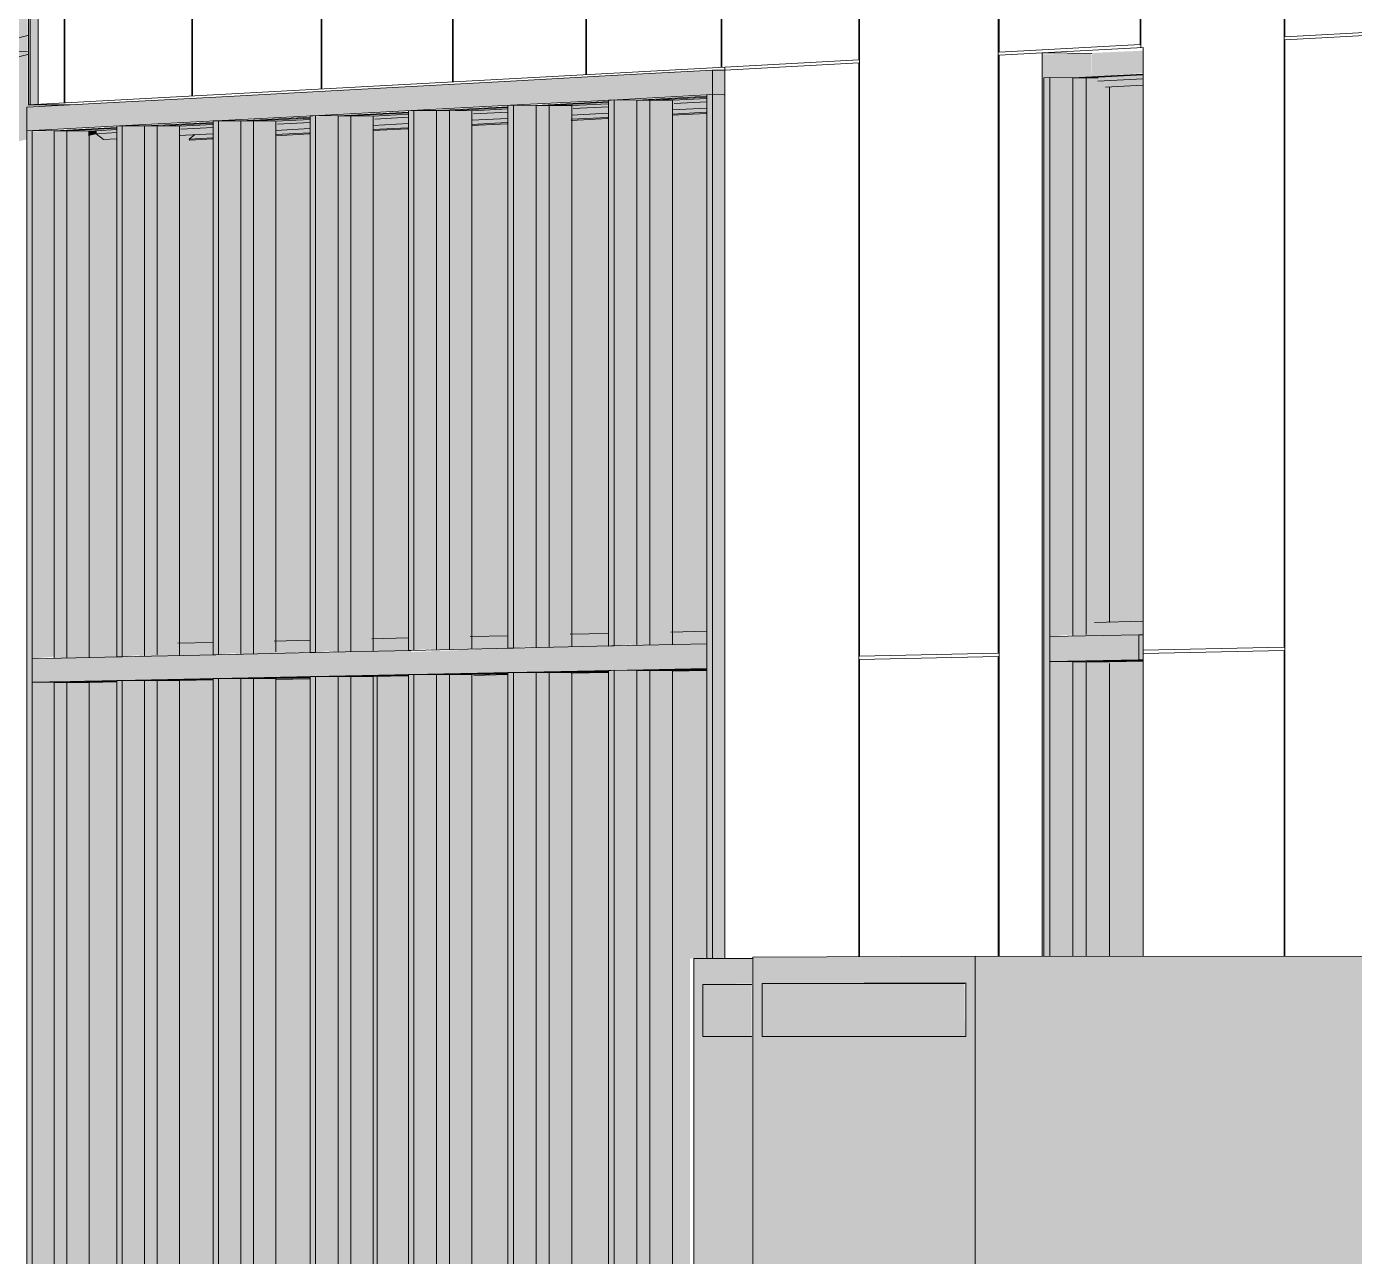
# Model space of a CAD drawing. Header units: inches. Extents: x 31155.6 to 31160.43, y 58.98 to 66.18.
# Drawn here: x 31156.86385 to 31156.88915, y 65.99581 to 66.01924 of the extents above; entities that cross this region are included whole.
import ezdxf

# ---------------------------------------------------------------- set-up
doc = ezdxf.new("R2010")
doc.units = ezdxf.units.IN
doc.header["$MEASUREMENT"] = 0
for name, color, linetype, lineweight in [('A-GLAZ-CURT', 52, 'Continuous', 9), ('A-GLAZ-CWMG', 51, 'Continuous', 9), ('A-ROOF', 132, 'Continuous', 13), ('A-ROOF-OTLN', 132, 'Continuous', 9), ('A-WALL-PATT', 111, 'Continuous', 13), ('E-ELEC-EQPM', 71, 'Continuous', 9), ('I-WALL', 2, 'Continuous', 13), ('L-SITE-WALL', 31, 'Continuous', 13), ('S-BEAM', 12, 'Continuous', 9)]:
    doc.layers.add(name, color=color, linetype=linetype, lineweight=lineweight)

# ---------------------------------------------------------------- blocks, each defined once
blk = doc.blocks.new('FP_24-Looking North West')
at = {"layer": 'A-WALL-PATT', "lineweight": 9}
for p, q in [((-3323.366373, 66.007415), (-3323.366373, 66.030626)), ((-3323.366358, 66.019052), (-3323.366358, 66.030627)), ((-3323.371819, 66.0073), (-3323.371819, 66.030151)), ((-3323.371805, 66.018756), (-3323.371805, 66.030152)), ((-3323.369117, 66.018902), (-3323.369117, 66.030386)), ((-3323.369103, 66.018843), (-3323.369103, 66.030388)), ((-3323.374479, 66.018611), (-3323.374479, 66.029918)), ((-3323.374466, 66.007244), (-3323.374466, 66.02992)), ((-3323.377099, 66.018468), (-3323.377099, 66.02969)), ((-3323.377085, 66.018469), (-3323.377085, 66.029691)), ((-3323.379679, 66.018328), (-3323.379679, 66.029465)), ((-3323.379665, 66.018329), (-3323.379665, 66.029466)), ((-3323.38222, 66.01819), (-3323.38222, 66.029243)), ((-3323.382207, 66.018191), (-3323.382207, 66.029244)), ((-3323.384723, 66.018055), (-3323.384723, 66.029024)), ((-3323.38471, 66.018055), (-3323.38471, 66.029026)), ((-3323.387189, 66.017921), (-3323.387189, 66.028809)), ((-3323.387176, 66.017921), (-3323.387176, 66.02881)), ((-3323.389619, 66.017789), (-3323.389619, 66.028597)), ((-3323.389606, 66.017789), (-3323.389606, 66.028598)), ((-3323.363584, 66.019202), (-3323.366358, 66.019052)), ((-3323.366358, 66.018991), (-3323.363584, 66.019141)), ((-3323.369117, 66.018902), (-3323.371805, 66.018756)), ((-3323.369117, 66.018842), (-3323.369117, 66.018842)), ((-3323.366358, 66.001525), (-3323.366358, 66.018991)), ((-3323.374479, 66.018611), (-3323.377032, 66.018472)), ((-3323.377032, 66.018414), (-3323.374479, 66.018552)), ((-3323.374479, 66.00152), (-3323.374479, 66.018552)), ((-3323.371805, 66.018697), (-3323.370984, 66.018741)), ((-3323.371805, 66.001529), (-3323.371805, 66.018697)), ((-3323.366373, 66.007415), (-3323.369061, 66.007359)), ((-3323.371819, 66.0073), (-3323.374466, 66.007244)), ((-3323.371819, 66.007241), (-3323.374466, 66.007185)), ((-3323.374466, 66.00152), (-3323.374466, 66.007185)), ((-3323.371819, 66.001529), (-3323.371819, 66.007241)), ((-3323.366373, 66.007355), (-3323.369061, 66.007299)), ((-3323.366373, 66.001525), (-3323.366373, 66.007355))]:
    blk.add_line(p, q, dxfattribs=at)

msp = doc.modelspace()

# ---------------------------------------------------------------- hatches: boundary and pattern name
at = {"layer": 'A-GLAZ-CURT', "transparency": 33554458}
for points in [[(31156.883785, 66.007628), (31156.88512, 66.007655), (31156.88512, 66.018337), (31156.883785, 66.018267), (31156.883785, 66.007655)], [(31156.873557, 66.007409), (31156.874934, 66.00744), (31156.874934, 66.017816), (31156.873557, 66.017743), (31156.873557, 66.00744)], [(31156.875369, 66.007449), (31156.875617, 66.007485), (31156.875617, 66.017837), (31156.875369, 66.017836), (31156.875369, 66.007466)], [(31156.875476, 66.007451), (31156.876811, 66.00748), (31156.876811, 66.017915), (31156.875476, 66.017844), (31156.875476, 66.007481)], [(31156.867928, 66.007285), (31156.869251, 66.007326), (31156.869251, 66.017516), (31156.867928, 66.017447), (31156.867928, 66.007315)], [(31156.86968, 66.007324), (31156.869924, 66.007359), (31156.869924, 66.017537), (31156.86968, 66.017536), (31156.86968, 66.007326)], [(31156.869783, 66.007326), (31156.871124, 66.007356), (31156.871124, 66.017615), (31156.869783, 66.017544), (31156.869783, 66.007326)], [(31156.871555, 66.007365), (31156.8718, 66.007401), (31156.8718, 66.017636), (31156.871555, 66.017635), (31156.871555, 66.007396)], [(31156.871659, 66.007367), (31156.873018, 66.007398), (31156.873018, 66.017715), (31156.871659, 66.017643), (31156.871659, 66.007398)], [(31156.873451, 66.007407), (31156.873698, 66.007443), (31156.873698, 66.017736), (31156.873451, 66.017735), (31156.873451, 66.007438)], [(31156.864376, 66.007207), (31156.865568, 66.007234), (31156.865568, 66.017322), (31156.864376, 66.017257), (31156.864376, 66.007234)], [(31156.865993, 66.007242), (31156.866235, 66.007277), (31156.866235, 66.017343), (31156.865993, 66.017342), (31156.865993, 66.007272)], [(31156.866094, 66.007245), (31156.867399, 66.007274), (31156.867399, 66.017419), (31156.866094, 66.01735), (31156.866094, 66.007275)], [(31156.867826, 66.007283), (31156.868069, 66.007318), (31156.868069, 66.017439), (31156.867826, 66.017439), (31156.867826, 66.007313)], [(31156.865568, 65.985555), (31156.865568, 66.006771), (31156.864376, 66.006746), (31156.864376, 65.985608)], [(31156.865993, 65.985537), (31156.866235, 65.985539), (31156.866235, 66.006779), (31156.865993, 66.006779), (31156.865993, 65.985539)], [(31156.867399, 65.985475), (31156.867399, 66.006809), (31156.866094, 66.006782), (31156.866106, 65.985532)], [(31156.867826, 65.985456), (31156.868069, 65.985458), (31156.868069, 66.006817), (31156.867826, 66.006816), (31156.867826, 65.985458)], [(31156.869251, 65.985394), (31156.869251, 66.006847), (31156.867928, 66.00682), (31156.867941, 65.985451)], [(31156.86968, 65.985375), (31156.869783, 65.985377), (31156.869783, 66.006855), (31156.86968, 66.006855), (31156.86968, 65.985377)], [(31156.869783, 65.985375), (31156.869924, 65.985377), (31156.869924, 66.006855), (31156.869783, 66.006855), (31156.869783, 65.985377)]]:
    msp.add_hatch(color=256, dxfattribs=at).paths.add_polyline_path(points, flags=0)
at = {"layer": 'A-GLAZ-CURT', "transparency": 33554593}
for points in [[(31156.88512, 66.001527), (31156.88512, 66.007168), (31156.883785, 66.00714), (31156.883785, 66.001528)], [(31156.871124, 65.985311), (31156.871124, 66.006885), (31156.869783, 66.006858), (31156.869796, 65.98537), (31156.870383, 65.985344)], [(31156.871555, 65.985292), (31156.8718, 65.985294), (31156.8718, 66.006893), (31156.871555, 66.006893), (31156.871555, 65.985294)], [(31156.873018, 65.985228), (31156.873018, 66.006924), (31156.871659, 66.006896), (31156.871673, 65.985287)], [(31156.873451, 65.985209), (31156.873698, 65.985211), (31156.873698, 66.006933), (31156.873451, 66.006932), (31156.873451, 65.985211)], [(31156.874934, 65.985144), (31156.874934, 66.006964), (31156.873557, 66.006935), (31156.87357, 65.985204), (31156.874782, 65.98515)], [(31156.875369, 65.985125), (31156.875617, 65.985127), (31156.875617, 66.006972), (31156.875369, 66.006972), (31156.875369, 65.985127)], [(31156.876492, 65.985075), (31156.876492, 66.001481), (31156.876811, 66.001499), (31156.876811, 66.007003), (31156.875476, 66.006975), (31156.875489, 65.985119), (31156.875545, 65.985117)]]:
    msp.add_hatch(color=256, dxfattribs=at).paths.add_polyline_path(points, flags=0)
at = {"layer": 'A-GLAZ-CWMG'}
for points in [[(31156.873072, 66.017744), (31156.874989, 66.017845), (31156.874989, 66.01831), (31156.873072, 66.018206)], [(31156.874989, 66.017845), (31156.87692, 66.017947), (31156.87692, 66.018415), (31156.874989, 66.01831)], [(31156.877151, 66.017945), (31156.877151, 66.018413), (31156.87692, 66.018415), (31156.87692, 66.017947), (31156.876983, 66.017947)], [(31156.883231, 66.007377), (31156.883343, 66.00738), (31156.883343, 66.018271), (31156.883231, 66.018265), (31156.883231, 66.015938)], [(31156.883343, 66.007618), (31156.883785, 66.00766), (31156.883785, 66.018267), (31156.883343, 66.018271), (31156.883343, 66.007652)], [(31156.883785, 66.007628), (31156.884259, 66.007658), (31156.884269, 66.007882), (31156.884306, 66.007891), (31156.88448, 66.007895), (31156.88448, 66.018092), (31156.884404, 66.018088), (31156.884259, 66.018204), (31156.884259, 66.018263), (31156.883785, 66.018267), (31156.883785, 66.007654)], [(31156.867452, 66.017447), (31156.869304, 66.017545), (31156.869304, 66.018002), (31156.867452, 66.017902)], [(31156.869304, 66.017545), (31156.871178, 66.017644), (31156.871178, 66.018104), (31156.869304, 66.018002)], [(31156.871178, 66.017644), (31156.873072, 66.017744), (31156.873072, 66.018206), (31156.871178, 66.018104)], [(31156.863855, 66.017257), (31156.86562, 66.017351), (31156.86562, 66.017803), (31156.863855, 66.017707)], [(31156.86562, 66.017351), (31156.867452, 66.017447), (31156.867452, 66.017902), (31156.86562, 66.017803)], [(31156.874935, 66.007439), (31156.875042, 66.007441), (31156.875042, 66.017848), (31156.874935, 66.017842), (31156.874935, 66.015939)], [(31156.875042, 66.007441), (31156.875476, 66.007481), (31156.875476, 66.017841), (31156.875042, 66.017836), (31156.875042, 66.007481)], [(31156.875476, 66.007451), (31156.876157, 66.007483), (31156.876157, 66.017839), (31156.875643, 66.01784), (31156.875476, 66.017836), (31156.875476, 66.007466)], [(31156.876812, 66.007247), (31156.87692, 66.007249), (31156.87692, 66.017947), (31156.876812, 66.017941), (31156.876812, 66.007326)], [(31156.877151, 66.007248), (31156.877151, 66.017945), (31156.87692, 66.017947), (31156.87692, 66.007249)], [(31156.869253, 66.007314), (31156.869356, 66.007326), (31156.869356, 66.017548), (31156.869253, 66.017542), (31156.869253, 66.007326)], [(31156.869356, 66.007316), (31156.869783, 66.007357), (31156.869783, 66.017541), (31156.869356, 66.017536), (31156.869356, 66.007326)], [(31156.869783, 66.007326), (31156.870381, 66.007358), (31156.870381, 66.007554), (31156.870455, 66.007554), (31156.870455, 66.01748), (31156.870381, 66.017476), (31156.870381, 66.017537), (31156.869783, 66.017536), (31156.869783, 66.007326)], [(31156.871126, 66.007355), (31156.87123, 66.007358), (31156.87123, 66.017647), (31156.871126, 66.017641), (31156.871126, 66.015939)], [(31156.87123, 66.007358), (31156.871659, 66.007398), (31156.871659, 66.01764), (31156.87123, 66.017635), (31156.87123, 66.007398)], [(31156.871659, 66.007367), (31156.872334, 66.007399), (31156.872334, 66.017638), (31156.872282, 66.017635), (31156.871659, 66.017635), (31156.871659, 66.007396)], [(31156.87302, 66.007397), (31156.873125, 66.007399), (31156.873125, 66.017747), (31156.87302, 66.017741), (31156.87302, 66.015939)], [(31156.873125, 66.007399), (31156.873557, 66.00744), (31156.873557, 66.01774), (31156.873125, 66.017735), (31156.873125, 66.00744)], [(31156.873557, 66.007409), (31156.874235, 66.007451), (31156.874235, 66.017738), (31156.874125, 66.017735), (31156.873557, 66.017735), (31156.873557, 66.007438)], [(31156.863855, 66.00697), (31156.863954, 66.006973), (31156.863954, 66.017263), (31156.863855, 66.017257), (31156.863855, 66.007326)], [(31156.863954, 66.007197), (31156.864376, 66.007237), (31156.864376, 66.017253), (31156.863954, 66.017249), (31156.863954, 66.007232)], [(31156.864376, 66.007207), (31156.865038, 66.007235), (31156.865038, 66.017254), (31156.864939, 66.017249), (31156.864376, 66.017249), (31156.864376, 66.007232)], [(31156.865569, 66.007233), (31156.86567, 66.007235), (31156.86567, 66.017353), (31156.865569, 66.017348), (31156.865569, 66.007326)], [(31156.86567, 66.007235), (31156.866094, 66.007275), (31156.866094, 66.017347), (31156.86567, 66.017342), (31156.86567, 66.007272)], [(31156.866094, 66.007245), (31156.866759, 66.007276), (31156.866759, 66.007467), (31156.866759, 66.00747), (31156.866759, 66.017345), (31156.866709, 66.017342), (31156.866094, 66.017342), (31156.866094, 66.007272)], [(31156.867401, 66.007273), (31156.867503, 66.007276), (31156.867503, 66.01745), (31156.867401, 66.017445), (31156.867401, 66.007326)], [(31156.867503, 66.007276), (31156.867928, 66.007315), (31156.867928, 66.017444), (31156.867503, 66.017439), (31156.867503, 66.007313)], [(31156.867928, 66.007285), (31156.868597, 66.007326), (31156.868597, 66.017441), (31156.868183, 66.017442), (31156.867928, 66.017439), (31156.867928, 66.007313)], [(31156.883343, 66.007142), (31156.885041, 66.007177), (31156.885041, 66.007655), (31156.883343, 66.007618), (31156.883343, 66.007325)], [(31156.885122, 66.007176), (31156.885122, 66.007655), (31156.885041, 66.007655), (31156.885041, 66.007177)], [(31156.871178, 66.006897), (31156.873072, 66.006936), (31156.873072, 66.007398), (31156.871178, 66.007326)], [(31156.873072, 66.006936), (31156.874989, 66.006975), (31156.874989, 66.00744), (31156.873072, 66.007398), (31156.873072, 66.007326)], [(31156.874989, 66.006975), (31156.876812, 66.007013), (31156.876812, 66.00748), (31156.874989, 66.00744), (31156.874989, 66.007326)], [(31156.877151, 66.007012), (31156.877151, 66.007479), (31156.876812, 66.007466), (31156.876812, 66.007013)], [(31156.883343, 66.001528), (31156.883343, 66.00738), (31156.883231, 66.007377), (31156.883231, 66.001528)], [(31156.863954, 66.006748), (31156.86562, 66.006782), (31156.86562, 66.007234), (31156.863954, 66.007197)], [(31156.86562, 66.006782), (31156.867452, 66.00682), (31156.867452, 66.007274), (31156.86562, 66.007234)], [(31156.867452, 66.00682), (31156.869304, 66.006858), (31156.869304, 66.007315), (31156.867452, 66.007274)], [(31156.869304, 66.006858), (31156.871178, 66.006897), (31156.871178, 66.007356), (31156.869304, 66.007315)], [(31156.876812, 66.001483), (31156.87692, 66.001499), (31156.87692, 66.007249), (31156.876812, 66.007247), (31156.876812, 66.001499)], [(31156.87692, 66.001483), (31156.877151, 66.001499), (31156.877151, 66.007248), (31156.87692, 66.007249), (31156.87692, 66.001499)], [(31156.883785, 66.001528), (31156.883785, 66.00714), (31156.883343, 66.007138), (31156.883343, 66.001528)], [(31156.88448, 66.001528), (31156.88448, 66.007138), (31156.883785, 66.007138), (31156.883785, 66.001528), (31156.884259, 66.001528)], [(31156.863954, 65.985605), (31156.863954, 66.006973), (31156.863855, 66.00697), (31156.863855, 65.985609)], [(31156.87123, 65.985285), (31156.87123, 66.006898), (31156.871126, 66.006896), (31156.871126, 65.985289)], [(31156.87123, 65.985287), (31156.871659, 65.985295), (31156.871659, 66.006895), (31156.87123, 66.006893), (31156.87123, 65.985295)], [(31156.871659, 65.98529), (31156.872334, 65.985294), (31156.872334, 66.006894), (31156.871659, 66.006893), (31156.871659, 65.985295)], [(31156.873125, 65.985201), (31156.873125, 66.006937), (31156.87302, 66.006935), (31156.87302, 65.985206)], [(31156.873125, 65.985204), (31156.873557, 65.985211), (31156.873557, 66.006934), (31156.873125, 66.006932), (31156.873125, 65.985211)], [(31156.873557, 65.985207), (31156.874235, 65.985211), (31156.874235, 66.006933), (31156.873557, 66.006932), (31156.873557, 65.985211)], [(31156.875042, 65.985117), (31156.875042, 66.006976), (31156.874935, 66.006974), (31156.874935, 65.985122)], [(31156.875042, 65.98512), (31156.875476, 65.985127), (31156.875476, 66.006974), (31156.875042, 66.006972), (31156.875042, 65.985127)], [(31156.875476, 65.985123), (31156.876157, 65.985127), (31156.876157, 66.006973), (31156.875476, 66.006972), (31156.875476, 65.985127)], [(31156.863954, 65.98561), (31156.864376, 65.985617), (31156.864376, 66.006746), (31156.863954, 66.006744), (31156.863954, 65.985617)], [(31156.865038, 65.985612), (31156.865038, 66.006744), (31156.864376, 66.006744), (31156.864376, 65.985613), (31156.864939, 65.985617)], [(31156.86567, 65.98553), (31156.86567, 66.006783), (31156.865569, 66.006781), (31156.865569, 65.985534)], [(31156.86567, 65.985532), (31156.866094, 65.985539), (31156.866094, 66.006781), (31156.86567, 66.006779), (31156.86567, 65.985539)], [(31156.866094, 65.985535), (31156.866759, 65.985539), (31156.866759, 66.00678), (31156.866094, 66.006779), (31156.866094, 65.985539)], [(31156.867503, 65.985449), (31156.867503, 66.006821), (31156.867401, 66.006819), (31156.867401, 65.985453)], [(31156.867503, 65.985451), (31156.867928, 65.985458), (31156.867928, 66.006818), (31156.867503, 66.006816), (31156.867503, 65.985458)], [(31156.867928, 65.985454), (31156.868597, 65.985458), (31156.868597, 66.006817), (31156.867928, 66.006816), (31156.867928, 65.985458)], [(31156.869356, 65.985367), (31156.869356, 66.006859), (31156.869253, 66.006857), (31156.869253, 65.985372)], [(31156.869356, 65.98537), (31156.869783, 65.985377), (31156.869783, 66.006857), (31156.869356, 66.006855), (31156.869356, 65.985377)], [(31156.869783, 65.985373), (31156.870455, 65.985377), (31156.870455, 66.006856), (31156.869783, 66.006855), (31156.869783, 65.985377)]]:
    msp.add_hatch(color=256, dxfattribs=at).paths.add_polyline_path(points, flags=0)
at = {"layer": 'A-ROOF'}
for points in [[(31156.862656, 66.018776), (31156.863872, 66.019076), (31156.863872, 66.019716), (31156.862656, 66.019414)], [(31156.863867, 66.018766), (31156.863872, 66.019076), (31156.862656, 66.018776), (31156.863768, 66.018767)]]:
    msp.add_hatch(color=256, dxfattribs=at).paths.add_polyline_path(points, flags=0)
at = {"layer": 'A-ROOF-OTLN'}
msp.add_hatch(color=256, dxfattribs=at).paths.add_polyline_path([(31156.862833, 66.017989), (31156.862844, 66.01846), (31156.863867, 66.018712), (31156.863867, 66.018766), (31156.862656, 66.018776), (31156.862633, 66.018387), (31156.86257, 66.0181), (31156.862485, 66.017991), (31156.862829, 66.017989)], flags=0)
at = {"layer": 'E-ELEC-EQPM'}
for points in [[(31156.876733, 65.983699), (31156.876733, 65.984687), (31156.877668, 65.984645), (31156.877668, 66), (31156.876733, 66), (31156.876733, 66.000988), (31156.877668, 66.001007), (31156.877668, 66.001486), (31156.876563, 66.001481), (31156.876563, 65.983707)], [(31156.881925, 65.983179), (31156.901252, 65.983328), (31156.901252, 66.001516), (31156.881925, 66.001529), (31156.881925, 65.990102)], [(31156.876733, 66), (31156.877663, 66), (31156.877663, 66.000988), (31156.876733, 66.000984)], [(31156.878211, 66), (31156.881729, 66), (31156.881719, 66.001006), (31156.877863, 66.000999), (31156.877863, 66)]]:
    msp.add_hatch(color=256, dxfattribs=at).paths.add_polyline_path(points, flags=0)
h = msp.add_hatch(color=256, dxfattribs=at)
h.paths.add_polyline_path([(31156.881925, 65.983179), (31156.881925, 66.001529), (31156.877689, 66.00151), (31156.877689, 65.983386), (31156.877863, 65.983377), (31156.877863, 65.984385), (31156.881747, 65.984207), (31156.881747, 65.983188)], flags=0)
h.paths.add_polyline_path([(31156.879273, 66), (31156.877863, 66), (31156.877863, 66.001007), (31156.881747, 66.001019), (31156.881747, 66)], flags=0)
at = {"layer": 'I-WALL'}
h = msp.add_hatch(color=256, dxfattribs=at)
h.paths.add_polyline_path([(31156.876464, 65.985109), (31156.876464, 66.001481), (31156.876782, 66.0015), (31156.876782, 66.006972), (31156.876134, 66.006958), (31156.876134, 65.985124), (31156.876252, 65.985119)], flags=0)
h.paths.add_polyline_path([(31156.874913, 65.985178), (31156.874887, 66.006932), (31156.874219, 66.006897), (31156.874219, 65.985208), (31156.874762, 65.985184)], flags=0)
h.paths.add_polyline_path([(31156.873005, 65.985262), (31156.872991, 66.006893), (31156.872327, 66.006881), (31156.872327, 65.985292), (31156.872442, 65.985287)], flags=0)
h.paths.add_polyline_path([(31156.871119, 65.985345), (31156.871119, 66.006869), (31156.870526, 66.006855), (31156.870526, 65.985371), (31156.870569, 65.98537)], flags=0)
msp.add_hatch(color=256, dxfattribs=at).paths.add_polyline_path([(31156.870526, 65.985371), (31156.870526, 66.006857), (31156.870455, 66.006855), (31156.870455, 65.985375)], flags=0)
at = {"layer": 'L-SITE-WALL'}
for points in [[(31156.863885, 66.017752), (31156.864072, 66.017762), (31156.864072, 66.039402), (31156.863885, 66.03938), (31156.863885, 66.017803)], [(31156.883785, 66.001528), (31156.883785, 66.00714), (31156.883342, 66.007142), (31156.883342, 66.007618), (31156.883785, 66.00766), (31156.883785, 66.018267), (31156.884147, 66.018286), (31156.884139, 66.018733), (31156.8832, 66.018714), (31156.8832, 66.001528)], [(31156.883785, 66.007628), (31156.884147, 66.007658), (31156.884171, 66.007883), (31156.884194, 66.007889), (31156.885115, 66.00791), (31156.885115, 66.018125), (31156.884292, 66.018082), (31156.884147, 66.018198), (31156.884147, 66.018286), (31156.883785, 66.018267), (31156.883785, 66.007654)], [(31156.885115, 66.001527), (31156.885115, 66.007151), (31156.883785, 66.007138), (31156.883785, 66.001528), (31156.884147, 66.001528)]]:
    msp.add_hatch(color=256, dxfattribs=at).paths.add_polyline_path(points, flags=0)
at = {"layer": 'S-BEAM'}
h = msp.add_hatch(color=256, dxfattribs=at)
h.paths.add_polyline_path([(31156.866759, 66.007452), (31156.867396, 66.007487), (31156.867396, 66.007507), (31156.866759, 66.007473), (31156.866759, 66.007452)], flags=0)
h.paths.add_polyline_path([(31156.868596, 66.007493), (31156.869248, 66.007529), (31156.869248, 66.007549), (31156.868596, 66.007514), (31156.868596, 66.007493)], flags=0)
h.paths.add_polyline_path([(31156.870455, 66.007535), (31156.871121, 66.007571), (31156.871121, 66.007592), (31156.870455, 66.007556), (31156.870455, 66.007536)], flags=0)
h.paths.add_polyline_path([(31156.872334, 66.007578), (31156.873015, 66.007614), (31156.873015, 66.007635), (31156.872334, 66.007599), (31156.872334, 66.007578)], flags=0)
h.paths.add_polyline_path([(31156.874235, 66.00762), (31156.874931, 66.007658), (31156.87493, 66.007678), (31156.874234, 66.007642), (31156.874235, 66.007621)], flags=0)
h.paths.add_polyline_path([(31156.876157, 66.007664), (31156.876808, 66.0077), (31156.876808, 66.007721), (31156.876157, 66.007686), (31156.876157, 66.007665)], flags=0)
h.paths.add_polyline_path([(31156.884147, 66.007844), (31156.885119, 66.007889), (31156.885118, 66.00791), (31156.884153, 66.007867), (31156.884147, 66.007846)], flags=0)
h.paths.add_polyline_path([(31156.907236, 66.008366), (31156.908603, 66.008421), (31156.908603, 66.008443), (31156.907243, 66.00839), (31156.907238, 66.00837)], flags=0)
h.paths.add_polyline_path([(31156.909707, 66.008422), (31156.910945, 66.008474), (31156.910945, 66.008496), (31156.909714, 66.008446), (31156.909709, 66.008426)], flags=0)
h.paths.add_polyline_path([(31156.944497, 66.009208), (31156.945789, 66.009263), (31156.945788, 66.009288), (31156.944504, 66.009234), (31156.944499, 66.009216)], flags=0)
h.paths.add_polyline_path([(31156.998011, 66.010417), (31157.000121, 66.010494), (31157.000121, 66.010522), (31156.998019, 66.010446), (31156.998014, 66.01043)], flags=0)
h.paths.add_polyline_path([(31157.001484, 66.010495), (31157.003764, 66.010576), (31157.003764, 66.010605), (31157.001492, 66.010525), (31157.001488, 66.010509)], flags=0)
h.paths.add_polyline_path([(31157.005138, 66.010578), (31157.007465, 66.01066), (31157.007465, 66.010689), (31157.005146, 66.010608), (31157.005142, 66.010592)], flags=0)
h.paths.add_polyline_path([(31157.008814, 66.010661), (31157.011225, 66.010745), (31157.011225, 66.010774), (31157.008814, 66.010691), (31157.008814, 66.010675)], flags=0)
h.paths.add_polyline_path([(31157.01262, 66.010747), (31157.015046, 66.010832), (31157.015046, 66.010861), (31157.012628, 66.010777), (31157.012624, 66.010761)], flags=0)
h.paths.add_polyline_path([(31157.016678, 66.010838), (31157.018929, 66.01092), (31157.018929, 66.010949), (31157.016686, 66.010869), (31157.016682, 66.010854)], flags=0)
h.paths.add_polyline_path([(31157.020345, 66.010921), (31157.022875, 66.011009), (31157.022875, 66.011039), (31157.020353, 66.010952), (31157.020349, 66.010937)], flags=0)
h.paths.add_polyline_path([(31157.024179, 66.011008), (31157.026775, 66.011098), (31157.026775, 66.011128), (31157.024179, 66.011039), (31157.024179, 66.011024)], flags=0)
h.paths.add_polyline_path([(31157.143973, 66.013714), (31157.147768, 66.013828), (31157.147768, 66.013876), (31157.14399, 66.013761), (31157.14398, 66.013742)], flags=0)
h.paths.add_polyline_path([(31157.299476, 66.017227), (31157.306087, 66.017377), (31157.306087, 66.017473), (31157.299518, 66.017312), (31157.299486, 66.017271)], flags=0)
h.paths.add_polyline_path([(31157.351132, 66.018394), (31157.359732, 66.018588), (31157.359732, 66.018691), (31157.351175, 66.018484), (31157.351143, 66.018443)], flags=0)
h.paths.add_polyline_path([(31157.362065, 66.018641), (31157.371299, 66.01885), (31157.371299, 66.018954), (31157.362109, 66.018732), (31157.362076, 66.018691)], flags=0)
h.paths.add_polyline_path([(31157.373662, 66.018903), (31157.383195, 66.019119), (31157.383195, 66.019224), (31157.373706, 66.018996), (31157.373673, 66.018954)], flags=0)
h.paths.add_polyline_path([(31157.385589, 66.019173), (31157.395436, 66.019395), (31157.395436, 66.019502), (31157.385634, 66.019267), (31157.385601, 66.019225)], flags=0)
h.paths.add_polyline_path([(31157.398335, 66.019461), (31157.408036, 66.01968), (31157.408036, 66.019788), (31157.39838, 66.019556), (31157.398346, 66.019514)], flags=0)
h.paths.add_polyline_path([(31157.410494, 66.019735), (31157.421011, 66.019973), (31157.421011, 66.020083), (31157.410539, 66.019832), (31157.410505, 66.01979)], flags=0)
h.paths.add_polyline_path([(31157.423502, 66.020029), (31157.434379, 66.020275), (31157.434379, 66.020387), (31157.423548, 66.020127), (31157.423514, 66.020085)], flags=0)
h.paths.add_polyline_path([(31157.436904, 66.020332), (31157.447435, 66.02057), (31157.447481, 66.02067), (31157.447527, 66.020686), (31157.43695, 66.020431), (31157.436916, 66.020389)], flags=0)
h = msp.add_hatch(color=256, dxfattribs=at)
h.paths.add_polyline_path([(31156.866759, 66.007259), (31156.867396, 66.007275), (31156.867396, 66.007466), (31156.866759, 66.007452), (31156.866759, 66.007272)], flags=0)
h.paths.add_polyline_path([(31156.868596, 66.0073), (31156.869248, 66.007326), (31156.869248, 66.007508), (31156.868596, 66.007493), (31156.868596, 66.007313)], flags=0)
h.paths.add_polyline_path([(31156.870455, 66.007341), (31156.871121, 66.007357), (31156.871121, 66.00755), (31156.870455, 66.007535), (31156.870455, 66.007354)], flags=0)
h.paths.add_polyline_path([(31156.872334, 66.007382), (31156.873015, 66.007398), (31156.873015, 66.007593), (31156.872334, 66.007578), (31156.872334, 66.007396)], flags=0)
h.paths.add_polyline_path([(31156.874235, 66.007424), (31156.874931, 66.00744), (31156.874931, 66.007636), (31156.874235, 66.00762), (31156.874235, 66.007438)], flags=0)
h.paths.add_polyline_path([(31156.876157, 66.007466), (31156.876808, 66.007481), (31156.876808, 66.007679), (31156.876157, 66.007664), (31156.876157, 66.007479)], flags=0)
h.paths.add_polyline_path([(31156.884147, 66.007636), (31156.885119, 66.007655), (31156.885119, 66.007866), (31156.884147, 66.007844), (31156.884147, 66.007654)], flags=0)
h.paths.add_polyline_path([(31156.907236, 66.008143), (31156.908603, 66.008175), (31156.908603, 66.008397), (31156.907236, 66.008366), (31156.907236, 66.008172)], flags=0)
h.paths.add_polyline_path([(31156.909707, 66.008198), (31156.910945, 66.008228), (31156.910945, 66.00845), (31156.909707, 66.008422), (31156.909707, 66.008223)], flags=0)
h.paths.add_polyline_path([(31156.944497, 66.008963), (31156.945789, 66.008991), (31156.945789, 66.009237), (31156.944497, 66.009208), (31156.944497, 66.008989)], flags=0)
h.paths.add_polyline_path([(31156.998011, 66.010139), (31157.000121, 66.01019), (31157.000121, 66.010464), (31156.998011, 66.010417), (31156.998011, 66.010183)], flags=0)
h.paths.add_polyline_path([(31157.001484, 66.010216), (31157.003764, 66.01027), (31157.003764, 66.010547), (31157.001484, 66.010495), (31157.001484, 66.010263)], flags=0)
h.paths.add_polyline_path([(31157.005138, 66.010296), (31157.007465, 66.010352), (31157.007465, 66.01063), (31157.005138, 66.010578), (31157.005138, 66.010345)], flags=0)
h.paths.add_polyline_path([(31157.008814, 66.010377), (31157.011225, 66.010435), (31157.011225, 66.010715), (31157.008814, 66.010661), (31157.008814, 66.010427)], flags=0)
h.paths.add_polyline_path([(31157.01262, 66.010461), (31157.015046, 66.010519), (31157.015046, 66.010802), (31157.01262, 66.010747), (31157.01262, 66.010511)], flags=0)
h.paths.add_polyline_path([(31157.016451, 66.010545), (31157.018929, 66.010604), (31157.018929, 66.010889), (31157.016451, 66.010833), (31157.016451, 66.010597)], flags=0)
h.paths.add_polyline_path([(31157.020345, 66.010631), (31157.022875, 66.010691), (31157.022875, 66.010978), (31157.020345, 66.010921), (31157.020345, 66.010683)], flags=0)
h.paths.add_polyline_path([(31157.024179, 66.010715), (31157.026775, 66.010772), (31157.026775, 66.011067), (31157.024179, 66.011008), (31157.024179, 66.010769)], flags=0)
h.paths.add_polyline_path([(31157.143973, 66.013349), (31157.147768, 66.013433), (31157.147768, 66.0138), (31157.143973, 66.013714), (31157.143973, 66.013428)], flags=0)
h.paths.add_polyline_path([(31157.299476, 66.016769), (31157.306087, 66.016914), (31157.306087, 66.017377), (31157.299476, 66.017227), (31157.299476, 66.016907)], flags=0)
h.paths.add_polyline_path([(31157.351132, 66.017904), (31157.359732, 66.018108), (31157.359732, 66.018588), (31157.351132, 66.018394), (31157.351132, 66.018086)], flags=0)
h.paths.add_polyline_path([(31157.362065, 66.018145), (31157.371299, 66.018362), (31157.371299, 66.01885), (31157.362065, 66.018641), (31157.362065, 66.01834)], flags=0)
h.paths.add_polyline_path([(31157.373662, 66.0184), (31157.383195, 66.018624), (31157.383195, 66.019119), (31157.373662, 66.018903), (31157.373662, 66.018602)], flags=0)
h.paths.add_polyline_path([(31157.385589, 66.018662), (31157.395436, 66.018894), (31157.395436, 66.019395), (31157.385589, 66.019173), (31157.385589, 66.01887)], flags=0)
h.paths.add_polyline_path([(31157.397861, 66.018932), (31157.408036, 66.019171), (31157.408036, 66.01968), (31157.397861, 66.01945), (31157.397861, 66.019147)], flags=0)
h.paths.add_polyline_path([(31157.410494, 66.01921), (31157.421011, 66.019457), (31157.421011, 66.019973), (31157.410494, 66.019735), (31157.410494, 66.019432)], flags=0)
h.paths.add_polyline_path([(31157.423502, 66.019496), (31157.434379, 66.019752), (31157.434379, 66.020275), (31157.423502, 66.020029), (31157.423502, 66.019726)], flags=0)
h.paths.add_polyline_path([(31157.436904, 66.019791), (31157.447435, 66.020047), (31157.447435, 66.02057), (31157.436904, 66.020332), (31157.436904, 66.020029)], flags=0)
for points in [[(31156.884147, 66.018286), (31156.885119, 66.018357), (31156.885119, 66.018785), (31156.884147, 66.018741), (31156.884147, 66.018357)], [(31156.862844, 66.016852), (31156.863841, 66.017092), (31156.863872, 66.017709), (31156.864059, 66.017751), (31156.863872, 66.017762), (31156.863872, 66.018712), (31156.86283, 66.018456)], [(31156.865025, 66.01717), (31156.865162, 66.017204), (31156.865163, 66.017262), (31156.865027, 66.017249), (31156.865026, 66.017197)]]:
    msp.add_hatch(color=256, dxfattribs=at).paths.add_polyline_path(points, flags=0)
h = msp.add_hatch(color=256, dxfattribs=at)
h.paths.add_polyline_path([(31156.865174, 66.017203), (31156.865565, 66.017249), (31156.865565, 66.017282), (31156.865174, 66.017249)], flags=0)
h.paths.add_polyline_path([(31156.866759, 66.017286), (31156.867396, 66.017351), (31156.867396, 66.017378), (31156.866759, 66.017342)], flags=0)
h.paths.add_polyline_path([(31156.868596, 66.017383), (31156.869248, 66.017447), (31156.869248, 66.017476), (31156.868596, 66.017439)], flags=0)
h.paths.add_polyline_path([(31156.870455, 66.01748), (31156.871121, 66.017545), (31156.871121, 66.017574), (31156.870455, 66.017536)], flags=0)
h.paths.add_polyline_path([(31156.872334, 66.017579), (31156.873015, 66.017644), (31156.873015, 66.017674), (31156.872334, 66.017635)], flags=0)
h.paths.add_polyline_path([(31156.874235, 66.017678), (31156.874931, 66.017744), (31156.874931, 66.017774), (31156.874235, 66.017735)], flags=0)
h.paths.add_polyline_path([(31156.876157, 66.017779), (31156.876808, 66.017845), (31156.876808, 66.017873), (31156.876157, 66.017836)], flags=0)
h.paths.add_polyline_path([(31156.884147, 66.018198), (31156.885119, 66.018249), (31156.885119, 66.018337), (31156.884147, 66.018286)], flags=0)
h = msp.add_hatch(color=256, dxfattribs=at)
h.paths.add_polyline_path([(31156.865313, 66.017094), (31156.865564, 66.017107), (31156.865565, 66.017224), (31156.865174, 66.017203)], flags=0)
h.paths.add_polyline_path([(31156.866758, 66.017169), (31156.867396, 66.017202), (31156.867396, 66.01732), (31156.866759, 66.017286)], flags=0)
h.paths.add_polyline_path([(31156.868596, 66.017265), (31156.869248, 66.017299), (31156.869248, 66.017417), (31156.868596, 66.017383)], flags=0)
h.paths.add_polyline_path([(31156.870454, 66.017361), (31156.87112, 66.017396), (31156.871121, 66.017515), (31156.870455, 66.01748)], flags=0)
h.paths.add_polyline_path([(31156.872333, 66.017459), (31156.873014, 66.017495), (31156.873015, 66.017614), (31156.872334, 66.017579)], flags=0)
h.paths.add_polyline_path([(31156.874234, 66.017558), (31156.87493, 66.017594), (31156.874931, 66.017715), (31156.874235, 66.017678)], flags=0)
h.paths.add_polyline_path([(31156.876156, 66.017658), (31156.876807, 66.017692), (31156.876808, 66.017813), (31156.876157, 66.017752)], flags=0)
h.paths.add_polyline_path([(31156.884292, 66.018082), (31156.885118, 66.018125), (31156.885119, 66.018249), (31156.884147, 66.018198)], flags=0)
h = msp.add_hatch(color=256, dxfattribs=at)
h.paths.add_polyline_path([(31156.866944, 66.0171), (31156.867389, 66.017123), (31156.867388, 66.017203), (31156.867054, 66.017185)], flags=0)
h.paths.add_polyline_path([(31156.868589, 66.017185), (31156.869241, 66.017219), (31156.86924, 66.017299), (31156.868589, 66.017265), (31156.868589, 66.0172)], flags=0)
h.paths.add_polyline_path([(31156.870447, 66.017282), (31156.871114, 66.017316), (31156.871113, 66.017396), (31156.870447, 66.017362)], flags=0)
h.paths.add_polyline_path([(31156.872327, 66.017379), (31156.873008, 66.017414), (31156.873007, 66.017495), (31156.872326, 66.01746)], flags=0)
h.paths.add_polyline_path([(31156.874227, 66.017477), (31156.874923, 66.017513), (31156.874923, 66.017595), (31156.874227, 66.017558)], flags=0)
h.paths.add_polyline_path([(31156.876149, 66.017577), (31156.8768, 66.017611), (31156.8768, 66.017692), (31156.876149, 66.017659)], flags=0)

# ---------------------------------------------------------------- linework, layer by layer
at = {"layer": 'A-GLAZ-CURT'}
for p, q in [((31156.88512, 66.018337), (31156.883785, 66.018267)), ((31156.883785, 66.018267), (31156.883785, 66.007628)), ((31156.884038, 66.018265), (31156.883785, 66.018267)), ((31156.884038, 66.018265), (31156.885119, 66.018322)), ((31156.884038, 66.007656), (31156.884038, 66.018265)), ((31156.874934, 66.017816), (31156.873557, 66.017743)), ((31156.873803, 66.017741), (31156.874933, 66.017801)), ((31156.876811, 66.017915), (31156.875476, 66.017844)), ((31156.875476, 66.017844), (31156.875476, 66.007451)), ((31156.875476, 66.017844), (31156.875723, 66.017842)), ((31156.875723, 66.017842), (31156.87681, 66.0179)), ((31156.875723, 66.007457), (31156.875723, 66.017842)), ((31156.869251, 66.017516), (31156.867928, 66.017447)), ((31156.868171, 66.017445), (31156.86925, 66.017502)), ((31156.871124, 66.017615), (31156.869783, 66.017544)), ((31156.869783, 66.017544), (31156.869783, 66.007326)), ((31156.869783, 66.017544), (31156.870028, 66.017542)), ((31156.870028, 66.017542), (31156.871123, 66.0176)), ((31156.870028, 66.007331), (31156.870028, 66.017542)), ((31156.873018, 66.017715), (31156.871659, 66.017643)), ((31156.871659, 66.017643), (31156.871659, 66.007367)), ((31156.871659, 66.017643), (31156.871905, 66.017641)), ((31156.871905, 66.017641), (31156.873017, 66.0177)), ((31156.871905, 66.007373), (31156.871905, 66.017641)), ((31156.873557, 66.017743), (31156.873557, 66.007409)), ((31156.873557, 66.017743), (31156.873803, 66.017741)), ((31156.873803, 66.007414), (31156.873803, 66.017741)), ((31156.865568, 66.017322), (31156.864376, 66.017259)), ((31156.864376, 66.017259), (31156.864376, 66.007207)), ((31156.864376, 66.017259), (31156.864617, 66.017258)), ((31156.864617, 66.017258), (31156.865567, 66.017308)), ((31156.864617, 66.007212), (31156.864617, 66.017258)), ((31156.867399, 66.017419), (31156.866094, 66.01735)), ((31156.866094, 66.01735), (31156.866094, 66.007245)), ((31156.866094, 66.01735), (31156.866336, 66.017348)), ((31156.866336, 66.017348), (31156.867398, 66.017404)), ((31156.866336, 66.007274), (31156.866336, 66.017348)), ((31156.867928, 66.017447), (31156.867928, 66.007285)), ((31156.867928, 66.017447), (31156.868171, 66.017445)), ((31156.868171, 66.00729), (31156.868171, 66.017445)), ((31156.88512, 66.007168), (31156.883785, 66.00714)), ((31156.883785, 66.00714), (31156.883785, 66.001528)), ((31156.884038, 66.007139), (31156.883785, 66.00714)), ((31156.884038, 66.007139), (31156.885119, 66.007162)), ((31156.884038, 66.001528), (31156.884038, 66.007139)), ((31156.871124, 66.006885), (31156.869783, 66.006858)), ((31156.870028, 66.006857), (31156.871123, 66.00688)), ((31156.873018, 66.006924), (31156.871659, 66.006896)), ((31156.871659, 66.006896), (31156.871659, 65.985288)), ((31156.871659, 66.006896), (31156.871905, 66.006896)), ((31156.871905, 66.006896), (31156.873017, 66.006919)), ((31156.871905, 65.985289), (31156.871905, 66.006896)), ((31156.874934, 66.006964), (31156.873557, 66.006935)), ((31156.873557, 66.006935), (31156.873557, 65.985204)), ((31156.873557, 66.006935), (31156.873803, 66.006935)), ((31156.873803, 66.006935), (31156.874933, 66.006958)), ((31156.873803, 65.985206), (31156.873803, 66.006935)), ((31156.876811, 66.007003), (31156.875476, 66.006975)), ((31156.875476, 66.006975), (31156.875476, 65.98512)), ((31156.875476, 66.006975), (31156.875723, 66.006974)), ((31156.875723, 66.006974), (31156.87681, 66.006997)), ((31156.875723, 65.985122), (31156.875723, 66.006974)), ((31156.865568, 66.006771), (31156.864376, 66.006746)), ((31156.864376, 66.006746), (31156.864376, 65.985608)), ((31156.864376, 66.006746), (31156.864617, 66.006746)), ((31156.864617, 66.006746), (31156.865567, 66.006765)), ((31156.864617, 65.985609), (31156.864617, 66.006746)), ((31156.867399, 66.006809), (31156.866094, 66.006782)), ((31156.866094, 66.006782), (31156.866094, 65.985532)), ((31156.866094, 66.006782), (31156.866336, 66.006781)), ((31156.866336, 66.006781), (31156.867398, 66.006803)), ((31156.866336, 65.985534), (31156.866336, 66.006781)), ((31156.869251, 66.006847), (31156.867928, 66.00682)), ((31156.867928, 66.00682), (31156.867928, 65.985452)), ((31156.867928, 66.00682), (31156.868171, 66.006819)), ((31156.868171, 66.006819), (31156.86925, 66.006841)), ((31156.868171, 65.985453), (31156.868171, 66.006819)), ((31156.869783, 66.006858), (31156.869783, 65.98537)), ((31156.869783, 66.006858), (31156.870028, 66.006857)), ((31156.870028, 65.985372), (31156.870028, 66.006857))]:
    msp.add_line(p, q, dxfattribs=at)
at = {"layer": 'A-GLAZ-CWMG'}
for p, q in [((31156.874989, 66.01831), (31156.873072, 66.018206)), ((31156.87692, 66.018415), (31156.874989, 66.01831)), ((31156.877138, 66.018413), (31156.87692, 66.018415)), ((31156.87692, 66.018415), (31156.87692, 66.017947)), ((31156.883231, 66.018265), (31156.883343, 66.018271)), ((31156.883231, 66.018265), (31156.883231, 66.007377)), ((31156.883343, 66.018271), (31156.883785, 66.018267)), ((31156.883343, 66.00738), (31156.883343, 66.018271)), ((31156.883785, 66.018267), (31156.884259, 66.018263)), ((31156.869304, 66.018002), (31156.867452, 66.017902)), ((31156.871178, 66.018104), (31156.869304, 66.018002)), ((31156.873072, 66.018206), (31156.871178, 66.018104)), ((31156.88448, 66.007889), (31156.88448, 66.018092)), ((31156.86562, 66.017803), (31156.863855, 66.017707)), ((31156.867452, 66.017902), (31156.86562, 66.017803)), ((31156.874989, 66.017845), (31156.873072, 66.017744)), ((31156.874931, 66.017774), (31156.874235, 66.017738)), ((31156.874935, 66.017842), (31156.875042, 66.017848)), ((31156.874935, 66.017842), (31156.874935, 66.007439)), ((31156.87692, 66.017947), (31156.874989, 66.017845)), ((31156.875042, 66.017848), (31156.875476, 66.017844)), ((31156.875042, 66.017848), (31156.875042, 66.007441)), ((31156.875476, 66.017844), (31156.876157, 66.017839)), ((31156.876808, 66.017873), (31156.876157, 66.017839)), ((31156.876157, 66.017839), (31156.876157, 66.007466)), ((31156.876812, 66.017941), (31156.87692, 66.017947)), ((31156.876812, 66.007247), (31156.876812, 66.017941)), ((31156.87692, 66.017947), (31156.877138, 66.017945)), ((31156.87692, 66.007249), (31156.87692, 66.017947)), ((31156.87692, 66.017947), (31156.877138, 66.017945)), ((31156.863855, 66.017257), (31156.863855, 66.017707)), ((31156.869304, 66.017545), (31156.867452, 66.017447)), ((31156.869253, 66.017542), (31156.869356, 66.017548)), ((31156.869253, 66.017542), (31156.869253, 66.007314)), ((31156.871178, 66.017644), (31156.869304, 66.017545)), ((31156.869356, 66.017548), (31156.869783, 66.017544)), ((31156.869356, 66.017548), (31156.869356, 66.007316)), ((31156.869783, 66.017544), (31156.870455, 66.017539)), ((31156.871121, 66.017574), (31156.870455, 66.017539)), ((31156.870455, 66.017539), (31156.870455, 66.007341)), ((31156.871126, 66.017641), (31156.87123, 66.017647)), ((31156.871126, 66.017641), (31156.871126, 66.007355)), ((31156.873072, 66.017744), (31156.871178, 66.017644)), ((31156.87123, 66.017647), (31156.871659, 66.017643)), ((31156.87123, 66.017647), (31156.87123, 66.007358)), ((31156.871659, 66.017643), (31156.872334, 66.017638)), ((31156.873015, 66.017674), (31156.872334, 66.017638)), ((31156.872334, 66.017638), (31156.872334, 66.007382)), ((31156.87302, 66.017741), (31156.873125, 66.017747)), ((31156.87302, 66.017741), (31156.87302, 66.007397)), ((31156.873125, 66.017747), (31156.873557, 66.017743)), ((31156.873125, 66.017747), (31156.873125, 66.007399)), ((31156.873557, 66.017743), (31156.874235, 66.017738)), ((31156.874235, 66.017738), (31156.874235, 66.007424)), ((31156.86562, 66.017351), (31156.863855, 66.017257)), ((31156.863855, 66.017257), (31156.863954, 66.017263)), ((31156.863855, 66.017257), (31156.863855, 66.00697)), ((31156.863954, 66.017263), (31156.864376, 66.017259)), ((31156.863954, 66.017263), (31156.863954, 66.006973)), ((31156.864376, 66.017259), (31156.865038, 66.017254)), ((31156.865565, 66.017282), (31156.865038, 66.017254)), ((31156.865038, 66.017254), (31156.865038, 66.007221)), ((31156.865569, 66.017348), (31156.86567, 66.017353)), ((31156.865569, 66.017348), (31156.865569, 66.007233)), ((31156.867452, 66.017447), (31156.86562, 66.017351)), ((31156.86567, 66.017353), (31156.866094, 66.01735)), ((31156.86567, 66.017353), (31156.86567, 66.007235)), ((31156.866094, 66.01735), (31156.866759, 66.017345)), ((31156.867396, 66.017378), (31156.866759, 66.017345)), ((31156.866759, 66.017345), (31156.866759, 66.007259)), ((31156.867401, 66.017445), (31156.867503, 66.01745)), ((31156.867401, 66.017445), (31156.867401, 66.007273)), ((31156.867503, 66.01745), (31156.867928, 66.017447)), ((31156.867503, 66.01745), (31156.867503, 66.007276)), ((31156.867928, 66.017447), (31156.868597, 66.017441)), ((31156.869248, 66.017476), (31156.868597, 66.017441)), ((31156.868597, 66.017441), (31156.868597, 66.007326)), ((31156.885041, 66.007655), (31156.883343, 66.007618)), ((31156.885041, 66.007655), (31156.885041, 66.007177)), ((31156.885122, 66.007655), (31156.885041, 66.007655)), ((31156.873072, 66.007398), (31156.871178, 66.007356)), ((31156.873125, 66.007399), (31156.87302, 66.007397)), ((31156.874989, 66.00744), (31156.873072, 66.007398)), ((31156.875042, 66.007441), (31156.874935, 66.007439)), ((31156.876812, 66.00748), (31156.874989, 66.00744)), ((31156.876812, 66.00748), (31156.876812, 66.007013)), ((31156.883231, 66.007377), (31156.883231, 66.001528)), ((31156.883343, 66.007142), (31156.883343, 66.007618)), ((31156.883343, 66.001528), (31156.883343, 66.00738)), ((31156.86562, 66.007234), (31156.863954, 66.007197)), ((31156.863954, 66.006748), (31156.863954, 66.007197)), ((31156.86567, 66.007235), (31156.865569, 66.007233)), ((31156.867452, 66.007274), (31156.86562, 66.007234)), ((31156.867503, 66.007276), (31156.867401, 66.007273)), ((31156.869304, 66.007315), (31156.867452, 66.007274)), ((31156.869356, 66.007316), (31156.869253, 66.007314)), ((31156.871178, 66.007356), (31156.869304, 66.007315)), ((31156.87123, 66.007358), (31156.871126, 66.007355)), ((31156.876812, 66.001483), (31156.876812, 66.007247)), ((31156.87692, 66.001483), (31156.87692, 66.007249)), ((31156.883343, 66.007142), (31156.885041, 66.007177)), ((31156.883785, 66.00714), (31156.883343, 66.007142)), ((31156.88448, 66.007138), (31156.883785, 66.00714)), ((31156.88448, 66.007138), (31156.885118, 66.007151)), ((31156.885041, 66.007177), (31156.885122, 66.007176)), ((31156.863855, 66.00697), (31156.863855, 65.985609)), ((31156.863954, 66.006973), (31156.863954, 65.985605)), ((31156.871178, 66.006897), (31156.869304, 66.006858)), ((31156.871121, 66.006869), (31156.870455, 66.006856)), ((31156.871126, 66.006896), (31156.87123, 66.006898)), ((31156.871126, 66.006896), (31156.871126, 65.985289)), ((31156.873072, 66.006936), (31156.871178, 66.006897)), ((31156.87123, 66.006898), (31156.871659, 66.006896)), ((31156.87123, 66.006898), (31156.87123, 65.985285)), ((31156.871659, 66.006896), (31156.872334, 66.006894)), ((31156.873015, 66.006908), (31156.872334, 66.006894)), ((31156.872334, 66.006894), (31156.872334, 65.985292)), ((31156.87302, 66.006935), (31156.873125, 66.006937)), ((31156.87302, 66.006935), (31156.87302, 65.985206)), ((31156.874989, 66.006975), (31156.873072, 66.006936)), ((31156.873125, 66.006937), (31156.873557, 66.006935)), ((31156.873125, 66.006937), (31156.873125, 65.985201)), ((31156.873557, 66.006935), (31156.874235, 66.006933)), ((31156.874931, 66.006948), (31156.874235, 66.006933)), ((31156.874235, 66.006933), (31156.874235, 65.985209)), ((31156.874935, 66.006974), (31156.875042, 66.006976)), ((31156.874935, 66.006974), (31156.874935, 65.985122)), ((31156.876812, 66.007013), (31156.874989, 66.006975)), ((31156.875042, 66.006976), (31156.875476, 66.006975)), ((31156.875042, 66.006976), (31156.875042, 65.985117)), ((31156.875476, 66.006975), (31156.876157, 66.006973)), ((31156.876808, 66.006986), (31156.876157, 66.006973)), ((31156.876157, 66.006973), (31156.876157, 65.985125)), ((31156.88448, 66.001528), (31156.88448, 66.007108)), ((31156.86562, 66.006782), (31156.863954, 66.006748)), ((31156.864376, 66.006746), (31156.863954, 66.006748)), ((31156.865038, 66.006744), (31156.864376, 66.006746)), ((31156.865038, 66.00676), (31156.865038, 65.985612)), ((31156.865565, 66.006755), (31156.865038, 66.006744)), ((31156.865569, 66.006781), (31156.86567, 66.006783)), ((31156.865569, 66.006781), (31156.865569, 65.985534)), ((31156.867452, 66.00682), (31156.86562, 66.006782)), ((31156.86567, 66.006783), (31156.866094, 66.006782)), ((31156.86567, 66.006783), (31156.86567, 65.98553)), ((31156.866094, 66.006782), (31156.866759, 66.00678)), ((31156.867396, 66.006793), (31156.866759, 66.00678)), ((31156.866759, 66.00678), (31156.866759, 65.985537)), ((31156.867401, 66.006819), (31156.867503, 66.006821)), ((31156.867401, 66.006819), (31156.867401, 65.985453)), ((31156.869304, 66.006858), (31156.867452, 66.00682)), ((31156.867503, 66.006821), (31156.867928, 66.00682)), ((31156.867503, 66.006821), (31156.867503, 65.985449)), ((31156.867928, 66.00682), (31156.868597, 66.006817)), ((31156.869248, 66.006831), (31156.868597, 66.006817)), ((31156.868597, 66.006817), (31156.868597, 65.985456)), ((31156.869253, 66.006857), (31156.869356, 66.006859)), ((31156.869253, 66.006857), (31156.869253, 65.985372)), ((31156.869356, 66.006859), (31156.869783, 66.006858)), ((31156.869356, 66.006859), (31156.869356, 65.985367)), ((31156.869783, 66.006858), (31156.870455, 66.006856)), ((31156.870455, 66.006856), (31156.870455, 65.985375))]:
    msp.add_line(p, q, dxfattribs=at)
at = {"layer": 'A-ROOF'}
for p, q in [((31156.863872, 66.019076), (31156.862656, 66.018776)), ((31156.862656, 66.018776), (31156.863867, 66.018766))]:
    msp.add_line(p, q, dxfattribs=at)
at = {"layer": 'E-ELEC-EQPM'}
for p, q in [((31156.877676, 66.001486), (31156.876563, 66.001481)), ((31156.876563, 66.001481), (31156.876563, 65.983707)), ((31156.881925, 66.001529), (31156.877689, 66.00151)), ((31156.877689, 66.00151), (31156.877689, 65.983386)), ((31156.881925, 65.983179), (31156.881925, 66.001529)), ((31156.881925, 66.001529), (31156.901252, 66.001516)), ((31156.876733, 66.000988), (31156.877668, 66.000991)), ((31156.876733, 66), (31156.876733, 66.000988)), ((31156.877663, 66.000988), (31156.876733, 66.000988)), ((31156.877863, 66.001007), (31156.881747, 66.001019)), ((31156.877863, 66), (31156.877863, 66.001007)), ((31156.881729, 66.001006), (31156.877863, 66.001007)), ((31156.881747, 66.001019), (31156.881747, 66)), ((31156.877668, 66), (31156.876733, 66)), ((31156.881747, 66), (31156.877863, 66))]:
    msp.add_line(p, q, dxfattribs=at)
at = {"layer": 'I-WALL'}
msp.add_line((31156.870526, 66.006873), (31156.870526, 65.985371), dxfattribs=at)
at = {"layer": 'L-SITE-WALL'}
for p, q in [((31156.863885, 66.017752), (31156.863885, 66.03938)), ((31156.863916, 66.039384), (31156.863916, 66.017754)), ((31156.864072, 66.039402), (31156.864072, 66.017762)), ((31156.8832, 66.018741), (31156.885122, 66.018845)), ((31156.885122, 66.018845), (31156.885122, 66.001527)), ((31156.8832, 66.001528), (31156.8832, 66.018741)), ((31156.884147, 66.018733), (31156.8832, 66.018741)), ((31156.863885, 66.017752), (31156.877152, 66.018472)), ((31156.877152, 66.018472), (31156.877152, 66.001484)), ((31156.864572, 66.017746), (31156.863885, 66.017752)), ((31156.864603, 66.017748), (31156.863916, 66.017754)), ((31156.864072, 66.017762), (31156.864759, 66.017756))]:
    msp.add_line(p, q, dxfattribs=at)
at = {"layer": 'S-BEAM'}
for p, q in [((31156.86283, 66.018456), (31156.863872, 66.018712)), ((31156.884259, 66.018204), (31156.885119, 66.018249)), ((31156.885118, 66.018125), (31156.884404, 66.018088)), ((31156.876188, 66.017781), (31156.876808, 66.017813)), ((31156.870485, 66.017482), (31156.871121, 66.017515)), ((31156.872365, 66.01758), (31156.873015, 66.017614)), ((31156.874923, 66.017513), (31156.874227, 66.017477)), ((31156.87493, 66.017594), (31156.874234, 66.017558)), ((31156.874265, 66.01768), (31156.874931, 66.017715)), ((31156.8768, 66.017611), (31156.876149, 66.017577)), ((31156.8768, 66.01759), (31156.876149, 66.017557)), ((31156.876807, 66.017692), (31156.876156, 66.017658)), ((31156.865174, 66.017203), (31156.865174, 66.01726)), ((31156.866789, 66.017288), (31156.867396, 66.01732)), ((31156.869248, 66.017299), (31156.868596, 66.017265)), ((31156.868627, 66.017384), (31156.869248, 66.017417)), ((31156.871114, 66.017316), (31156.870447, 66.017282)), ((31156.871113, 66.017296), (31156.870447, 66.017262)), ((31156.87112, 66.017396), (31156.870454, 66.017361)), ((31156.873008, 66.017394), (31156.872326, 66.017359)), ((31156.873008, 66.017414), (31156.872327, 66.017379)), ((31156.873014, 66.017495), (31156.872333, 66.017459)), ((31156.874923, 66.017493), (31156.874227, 66.017457)), ((31156.865162, 66.017202), (31156.865025, 66.01717)), ((31156.865174, 66.017203), (31156.865565, 66.017224)), ((31156.865313, 66.017094), (31156.865174, 66.017203)), ((31156.865564, 66.017107), (31156.865313, 66.017094)), ((31156.867396, 66.017202), (31156.866758, 66.017169)), ((31156.866944, 66.0171), (31156.867054, 66.017185)), ((31156.867389, 66.017123), (31156.866944, 66.0171)), ((31156.866961, 66.017081), (31156.866944, 66.0171)), ((31156.867389, 66.017103), (31156.866961, 66.017081)), ((31156.869241, 66.017219), (31156.868589, 66.017185)), ((31156.869241, 66.017199), (31156.868589, 66.017165)), ((31156.884196, 66.007889), (31156.885119, 66.00791)), ((31156.872303, 66.007619), (31156.873015, 66.007635)), ((31156.874204, 66.007662), (31156.874931, 66.007678)), ((31156.876126, 66.007706), (31156.876808, 66.007721)), ((31156.866728, 66.007492), (31156.867396, 66.007507)), ((31156.868566, 66.007534), (31156.869248, 66.007549)), ((31156.870424, 66.007576), (31156.871121, 66.007592)), ((31156.872368, 66.00688), (31156.873008, 66.006894)), ((31156.874227, 66.006919), (31156.874923, 66.006933)), ((31156.876149, 66.006958), (31156.8768, 66.006971)), ((31156.868589, 66.006803), (31156.869241, 66.006816))]:
    msp.add_line(p, q, dxfattribs=at)

# ---------------------------------------------------------------- block references
at = {"layer": 'L-SITE-WALL', "lineweight": 9}
msp.add_blockref('FP_24-Looking North West', (34480.254183, 0), dxfattribs=at)

doc.saveas('drawing.dxf')
